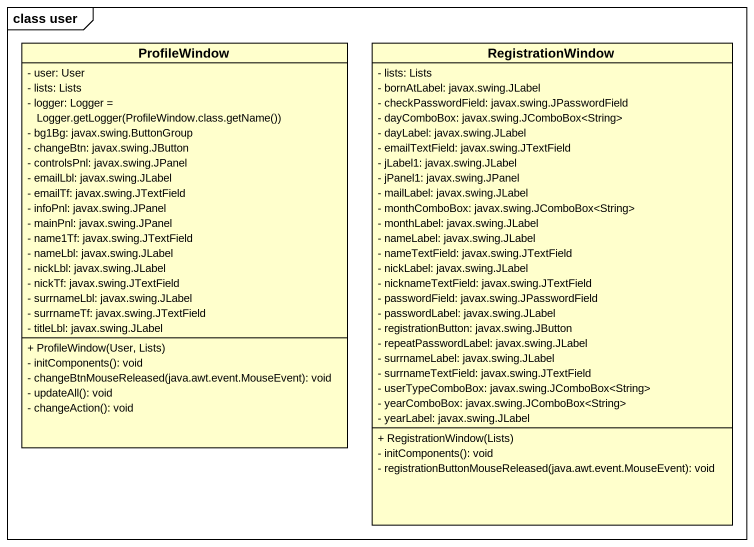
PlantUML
@startuml
mainframe class user
hide circle
hide empty members
skinparam classAttributeIconSize 0
class ProfileWindow {
  - user: User
  - lists: Lists
  {field} - logger: Logger = Logger.getLogger(ProfileWindow.class.getName())
  - bg1Bg: javax.swing.ButtonGroup
  - changeBtn: javax.swing.JButton
  - controlsPnl: javax.swing.JPanel
  - emailLbl: javax.swing.JLabel
  - emailTf: javax.swing.JTextField
  - infoPnl: javax.swing.JPanel
  - mainPnl: javax.swing.JPanel
  - name1Tf: javax.swing.JTextField
  - nameLbl: javax.swing.JLabel
  - nickLbl: javax.swing.JLabel
  - nickTf: javax.swing.JTextField
  - surrnameLbl: javax.swing.JLabel
  - surrnameTf: javax.swing.JTextField
  - titleLbl: javax.swing.JLabel
  + ProfileWindow(User, Lists)
  - initComponents(): void
  - changeBtnMouseReleased(java.awt.event.MouseEvent): void
  - updateAll(): void
  - changeAction(): void
}
class RegistrationWindow {
  - lists: Lists
  - bornAtLabel: javax.swing.JLabel
  - checkPasswordField: javax.swing.JPasswordField
  - dayComboBox: javax.swing.JComboBox<String>
  - dayLabel: javax.swing.JLabel
  - emailTextField: javax.swing.JTextField
  - jLabel1: javax.swing.JLabel
  - jPanel1: javax.swing.JPanel
  - mailLabel: javax.swing.JLabel
  - monthComboBox: javax.swing.JComboBox<String>
  - monthLabel: javax.swing.JLabel
  - nameLabel: javax.swing.JLabel
  - nameTextField: javax.swing.JTextField
  - nickLabel: javax.swing.JLabel
  - nicknameTextField: javax.swing.JTextField
  - passwordField: javax.swing.JPasswordField
  - passwordLabel: javax.swing.JLabel
  - registrationButton: javax.swing.JButton
  - repeatPasswordLabel: javax.swing.JLabel
  - surrnameLabel: javax.swing.JLabel
  - surrnameTextField: javax.swing.JTextField
  - userTypeComboBox: javax.swing.JComboBox<String>
  - yearComboBox: javax.swing.JComboBox<String>
  - yearLabel: javax.swing.JLabel
  + RegistrationWindow(Lists)
  - initComponents(): void
  - registrationButtonMouseReleased(java.awt.event.MouseEvent): void
}
@enduml
